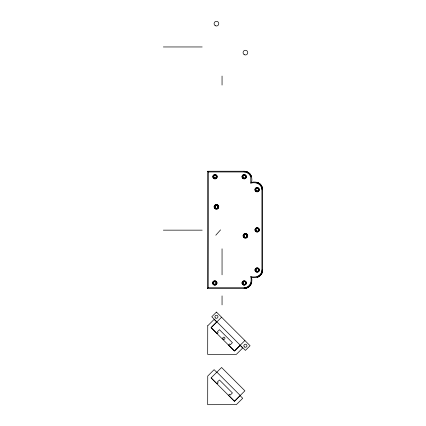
<?xml version="1.0" encoding="UTF-8"?>
<svg xmlns="http://www.w3.org/2000/svg" width="426" height="426" viewBox="0 0 426 426"><rect width="100%" height="100%" fill="white"/><g stroke="black" fill="none" stroke-linecap="round" stroke-linejoin="round"><path stroke-width="0.64" d="M207.478 288.482L207.691 171.236L244.183 171.236C249.94 171.22 253.055 177.067 251.51 182.376L250.776 183.111C256.01 181.764 261.825 183.819 261.915 189.724L261.915 269.993C261.825 275.899 256.01 277.954 250.776 276.612C252.123 281.842 250.062 287.656 244.162 287.747L208.213 287.747L207.478 288.482L244.183 288.482C249.94 288.498 253.055 282.651 251.51 277.342L250.776 276.612M208.213 287.747L208.42 171.971L207.691 171.236M208.42 171.971L244.162 171.971L244.183 171.236A7.631 7.631 0 0 1 251.51 176.731L250.776 176.859L250.776 183.111M251.51 277.342C256.819 278.886 262.666 275.771 262.65 270.015L262.65 189.703C262.666 183.947 256.819 180.832 251.51 182.376M244.162 171.971L244.923 172.008L244.998 171.279M254.913 189.73C254.769 186.902 259.391 186.844 259.322 189.676C259.466 192.504 254.844 192.563 254.913 189.73L255.648 189.724C259.152 184.043 259.301 195.31 255.648 189.724M212.803 176.731C212.696 173.899 217.319 173.899 217.212 176.731C217.319 179.564 212.696 179.564 212.803 176.731L213.543 176.731C217.116 171.098 217.116 182.365 213.543 176.731M214.086 206.844C213.974 203.825 218.905 203.825 218.788 206.844C218.905 209.864 213.974 209.864 214.086 206.844L214.826 206.844C218.762 213.043 218.762 200.651 214.826 206.844M212.611 282.986C212.505 280.154 217.127 280.154 217.02 282.986C217.127 285.819 212.505 285.819 212.611 282.986L213.351 282.986C216.925 277.353 216.925 288.62 213.351 282.986M241.979 176.731C241.872 173.899 246.494 173.899 246.388 176.731C246.494 179.564 241.872 179.564 241.979 176.731L242.719 176.731C246.292 182.365 246.292 171.098 242.719 176.731M243.06 235.812C242.948 232.788 247.879 232.788 247.762 235.812C247.879 238.832 242.948 238.832 243.06 235.812L243.8 235.812C247.735 229.614 247.735 242.005 243.8 235.812M241.979 282.986C241.872 280.154 246.494 280.154 246.388 282.986C246.494 285.819 241.872 285.819 241.979 282.986L242.719 282.986C246.292 288.62 246.292 277.353 242.719 282.986M254.95 229.859C254.839 227.026 259.466 227.026 259.359 229.859C259.466 232.692 254.839 232.692 254.95 229.859L255.685 229.859C259.264 235.493 259.264 224.225 255.685 229.859M254.95 270.015C254.839 267.182 259.466 267.182 259.359 270.015C259.466 272.848 254.839 272.848 254.95 270.015L255.685 270.015C259.264 264.381 259.264 275.649 255.685 270.015M257.027 183.111L257.155 182.376A7.631 7.631 0 0 1 262.65 189.703L261.915 189.724M244.923 172.008L245.653 172.131L245.807 171.412M256.574 191.838L256.756 191.125M257.474 188.281L257.661 187.568M214.438 178.861L214.629 178.148M215.386 175.315L215.577 174.601M215.828 209.118L216.019 208.405M216.855 205.289L217.047 204.576M214.246 285.116L214.438 284.403M215.194 281.57L215.386 280.856M243.613 178.861L243.805 178.148M244.561 175.315L244.753 174.601M244.801 238.081L244.993 237.367M245.829 234.252L246.02 233.539M256.58 231.989L256.772 231.275M257.533 228.442L257.725 227.729M243.613 285.116L243.805 284.403M244.561 281.57L244.753 280.856M256.58 272.145L256.772 271.431M257.533 268.598L257.725 267.885M245.653 172.131L246.366 172.328L246.595 171.63M257.645 183.324L257.927 182.647M250.776 176.859L249.402 174.356L247.053 172.594L247.357 171.928M258.31 183.643L258.662 182.999M256.037 191.625L256.399 190.981M257.831 188.425L258.193 187.781M213.905 178.643L214.273 178.004M215.742 175.464L216.11 174.825M215.263 208.884L215.631 208.239A1.613 1.613 0 0 1 215.631 205.449L215.263 204.81M217.244 205.449L217.611 204.81M243.081 178.643L243.448 178.004M244.913 175.464L245.285 174.825M213.714 284.893L214.081 284.254A1.464 1.464 0 0 0 216.28 282.986L217.02 282.986M215.551 281.719L215.918 281.075M244.236 237.846L244.604 237.207A1.613 1.613 0 0 1 244.604 234.412L244.236 233.773M246.217 234.412L246.585 233.773M256.053 231.771L256.42 231.126A1.464 1.464 0 0 1 256.42 228.592L256.053 227.953M257.884 228.592L258.257 227.953M243.081 284.893L243.448 284.254A1.464 1.464 0 0 0 245.648 282.986L246.388 282.986M244.913 281.719L245.285 281.075M256.053 271.926L256.42 271.287A1.464 1.464 0 0 1 256.42 268.747L256.053 268.108M257.884 268.747L258.257 268.108M247.708 172.94L248.081 172.306M258.944 184.032L259.359 183.425M248.321 173.35L248.763 172.764M259.525 184.485L260.009 183.931M215.806 235.221L220.583 229.859M248.89 173.824L249.391 173.291M255.579 191.285L256.095 190.752A1.464 1.464 0 0 1 256.718 188.292L256.516 187.584M258.14 188.654L258.657 188.122M213.447 178.292L213.969 177.77A1.464 1.464 0 0 1 214.629 175.315L214.438 174.601M216.046 175.698L216.568 175.177M242.623 178.292L243.145 177.77A1.464 1.464 0 0 1 243.805 175.315L243.613 174.601M245.216 175.698L245.743 175.177M214.773 208.506L215.3 207.984M217.579 205.705L218.101 205.183M243.747 237.474L244.274 236.952M246.553 234.673L247.075 234.146M255.595 231.419L256.117 230.897M258.188 228.821L258.71 228.299M213.256 284.547L213.777 284.02M215.854 281.948L216.376 281.426M242.623 284.547L243.145 284.02M245.216 281.948L245.743 281.426M255.595 271.575L256.117 271.053M258.188 268.982L258.71 268.455M221.579 317.226L211.163 327.642L217.122 333.601L218.155 332.568L217.377 331.79L219.454 329.713L232.404 342.669L230.333 344.74L229.555 343.963L228.522 345.001L234.481 350.96L244.891 340.544M260.062 184.996L260.595 184.495M249.402 174.356L249.955 173.877M260.536 185.566L261.122 185.124M249.854 174.942L250.456 174.527M260.946 186.178L261.575 185.805M255.222 190.832L255.856 190.454M258.374 188.952L259.008 188.574M213.101 177.834L213.74 177.466M216.275 176.002L216.919 175.629M242.272 177.834L242.911 177.466M245.451 176.002L246.09 175.629M214.4 208.021L215.045 207.654M217.835 206.04L218.474 205.667M243.374 236.984L244.013 236.616M246.808 235.003L247.447 234.635M255.243 230.961L255.882 230.594M258.422 229.124L259.061 228.757M212.904 284.089L213.548 283.716M216.083 282.252L216.727 281.884M255.243 271.117L255.882 270.75M258.422 269.285L259.061 268.912M242.272 284.089L242.911 283.716M245.451 282.252L246.09 281.884M250.243 175.571L250.887 175.224M261.287 186.833L261.958 186.529M250.563 176.242L251.239 175.959M261.559 187.52L262.256 187.291M254.993 190.3L255.706 190.102M258.529 189.304L259.237 189.107M212.878 177.301L213.591 177.115M216.424 176.353L217.138 176.162M242.053 177.301L242.767 177.115M245.6 176.353L246.313 176.162M214.166 207.451L214.88 207.265M217.995 206.429L218.708 206.237M255.025 230.429L255.738 230.237M258.566 229.481L259.28 229.289M243.139 236.419L243.853 236.228M246.968 235.392L247.682 235.2M255.025 270.585L255.738 270.393M258.566 269.637L259.28 269.445M212.686 283.556L213.399 283.365M216.232 282.608L216.946 282.417M242.053 283.556L242.767 283.365M245.6 282.608L246.313 282.417M261.756 188.233L262.475 188.079M261.873 188.963L262.602 188.888M258.582 189.682L259.322 189.676M163.35 46.956L202.19 46.956M216.472 176.731L217.212 176.731M245.648 176.731L246.388 176.731M215.631 208.239A1.613 1.613 0 0 0 218.048 206.844L218.788 206.844M256.42 228.592A1.464 1.464 0 0 1 258.619 229.859L259.359 229.859M163.35 230.152L202.19 230.152M244.604 237.207A1.613 1.613 0 0 0 247.021 235.812L247.762 235.812M256.42 268.747A1.464 1.464 0 0 1 258.619 270.015L259.359 270.015M261.915 269.993L262.65 270.015A7.631 7.631 0 0 1 257.155 277.342L257.027 276.612M261.873 270.755L262.602 270.835M250.776 282.859L251.51 282.986A7.631 7.631 0 0 1 244.183 288.482L244.162 287.747M261.756 271.484L262.475 271.639M254.977 189.16L255.696 189.341M256.095 190.752A1.464 1.464 0 0 0 258.534 190.065L259.253 190.246M242.053 176.162L242.767 176.353M243.145 177.77A1.464 1.464 0 0 0 245.6 177.115L246.313 177.301M212.878 176.162L213.591 176.353M213.969 177.77A1.464 1.464 0 0 0 216.424 177.115L217.138 177.301M214.166 206.237L214.88 206.429M217.995 207.265L218.708 207.451M255.025 229.289L255.738 229.481M258.566 230.237L259.28 230.429M243.139 235.2L243.853 235.392M246.968 236.228L247.682 236.419M255.025 269.445L255.738 269.637M258.566 270.393L259.28 270.585M242.053 282.417L242.767 282.608M245.6 283.365L246.313 283.556M212.686 282.417L213.399 282.608M216.232 283.365L216.946 283.556M261.559 272.198L262.256 272.427M246.366 172.328L247.053 172.594M250.563 283.476L251.239 283.759M261.287 272.885L261.958 273.188M250.243 284.147L250.887 284.499M255.19 188.627L255.84 188.99M258.396 190.422L259.04 190.779M242.272 175.629L242.911 176.002M245.451 177.466L246.09 177.834M213.101 175.629L213.74 176.002M216.275 177.466L216.919 177.834M255.243 228.757L255.882 229.124M258.422 230.594L259.061 230.961M214.4 205.667L215.045 206.04M217.835 207.654L218.474 208.021M243.374 234.635L244.013 235.003M246.808 236.616L247.447 236.984M255.243 268.912L255.882 269.285M258.422 270.75L259.061 271.117M242.272 281.884L242.911 282.252M245.451 283.716L246.09 284.089M212.904 281.884L213.548 282.252M216.083 283.716L216.727 284.089M260.946 273.54L261.575 273.918M249.854 284.776L250.456 285.191M260.536 274.158L261.122 274.594M249.402 285.361L249.955 285.841M260.062 274.722L260.595 275.223M255.536 188.164L256.069 188.681M258.167 190.726L258.694 191.242M242.623 175.177L243.145 175.698M245.216 177.77L245.743 178.292M213.447 175.177L213.969 175.698M216.046 177.77L216.568 178.292M255.595 228.299L256.117 228.821M258.188 230.897L258.71 231.419M214.773 205.183L215.3 205.705M217.579 207.984L218.101 208.506M243.747 234.146L244.274 234.673M246.553 236.952L247.075 237.474M255.595 268.455L256.117 268.982M258.188 271.053L258.71 271.575M242.623 281.426L243.145 281.948M245.216 284.02L245.743 284.547M213.256 281.426L213.777 281.948M215.854 284.02L216.376 284.547M216.914 372.159L240.232 395.477M216.706 372.265L214.113 369.672L207.744 376.046L207.691 404.7L236.345 404.647L242.719 398.273L240.126 395.685L234.481 401.335L211.056 377.91L221.579 367.494L244.891 390.812L234.481 401.228L228.522 395.269L229.555 394.231L230.333 395.008L232.404 392.937L219.454 379.987L217.377 382.058L218.155 382.836L217.122 383.869L211.163 377.91M248.89 285.894L249.391 286.432M259.525 275.233L260.009 275.792M248.321 286.368L248.763 286.954M258.944 275.686L259.359 276.293M255.989 187.807L256.367 188.446M257.863 190.965L258.241 191.599M247.708 286.778L248.081 287.412M243.081 174.825L243.448 175.464M244.913 178.004L245.285 178.643M257.884 231.126L258.257 231.771M213.905 174.825L214.273 175.464M215.742 178.004L216.11 178.643M246.217 237.207L246.585 237.846M257.884 271.287L258.257 271.926M217.244 208.239L217.611 208.884M243.081 281.075L243.448 281.719A1.464 1.464 0 0 1 245.648 282.986M244.913 284.254L245.285 284.893M213.714 281.075L214.081 281.719A1.464 1.464 0 0 0 214.081 284.254M215.551 284.254L215.918 284.893M258.31 276.075L258.662 276.719M247.053 287.124L247.357 287.79M257.645 276.394L257.927 277.07M246.366 287.396L246.595 288.088M257.512 191.114L257.714 191.828M244.561 178.148L244.753 178.861M256.58 227.729L256.772 228.442M257.533 231.275L257.725 231.989M256.58 267.885L256.772 268.598M257.533 271.431L257.725 272.145M244.801 233.539L244.993 234.252M245.829 237.367L246.02 238.081M243.613 280.856L243.805 281.57M244.561 284.403L244.753 285.116M215.386 178.148L215.577 178.861M215.828 204.576L216.019 205.289M216.855 208.405L217.047 209.118M214.246 280.856L214.438 281.57M215.194 284.403L215.386 285.116M245.653 287.587L245.807 288.306M244.923 287.71L244.998 288.439M257.086 187.499L257.096 188.239M257.134 191.167L257.144 191.908M257.155 227.654L257.155 228.395M257.155 231.323L257.155 232.064M257.155 267.81L257.155 268.55M257.155 271.479L257.155 272.219M245.413 233.459L245.413 234.199M245.413 237.42L245.413 238.161M244.183 174.527L244.183 175.267M244.183 178.201L244.183 178.936M244.183 280.782L244.183 281.522M244.183 284.451L244.183 285.191M222.052 76.052L222.052 85.067M222.052 248.811L222.052 274.823M222.052 295.889L222.052 304.899M216.44 204.496L216.44 205.231M216.44 208.458L216.44 209.198M215.008 174.527L215.008 175.267M215.008 178.201L215.008 178.936M214.816 280.782L214.816 281.522M214.816 284.451L214.816 285.191M256.718 188.292A1.464 1.464 0 0 1 258.534 190.065M258.619 229.859A1.464 1.464 0 0 1 256.42 231.126M258.619 270.015A1.464 1.464 0 0 1 256.42 271.287M215.631 205.449A1.613 1.613 0 0 1 218.048 206.844M244.604 234.412A1.613 1.613 0 0 1 247.021 235.812M243.448 284.254A1.464 1.464 0 0 1 243.448 281.719M214.081 281.719A1.464 1.464 0 0 1 216.28 282.986M243.805 175.315A1.464 1.464 0 0 1 245.6 177.115M214.629 175.315A1.464 1.464 0 0 1 216.424 177.115M207.744 325.778L207.691 354.432L236.345 354.379L242.719 348.005L240.126 345.417L234.481 351.061L211.056 327.642L216.706 321.997L214.113 319.404L207.744 325.778M216.445 312.098L211.786 316.763L245.413 350.39L250.073 345.726L216.445 312.098M244.236 54.65A2.354 2.354 0 0 0 247.762 52.616A2.354 2.354 0 0 0 244.236 50.582A2.354 2.354 0 0 0 244.236 54.65M215.263 25.688A2.354 2.354 0 0 0 218.788 23.654A2.354 2.354 0 0 0 215.263 21.614A2.354 2.354 0 0 0 215.263 25.688M244.508 346.972A1.539 1.539 0 0 0 246.942 345.885A1.539 1.539 0 0 0 244.785 344.32A1.539 1.539 0 0 0 244.508 346.972M223.08 339.043A1.097 1.097 0 0 0 224.917 338.548A1.097 1.097 0 0 0 223.57 337.206A1.097 1.097 0 0 0 223.08 339.043M215.551 318.014A1.539 1.539 0 0 0 217.979 316.912A1.539 1.539 0 0 0 215.812 315.357A1.539 1.539 0 0 0 215.551 318.014"/></g></svg>
